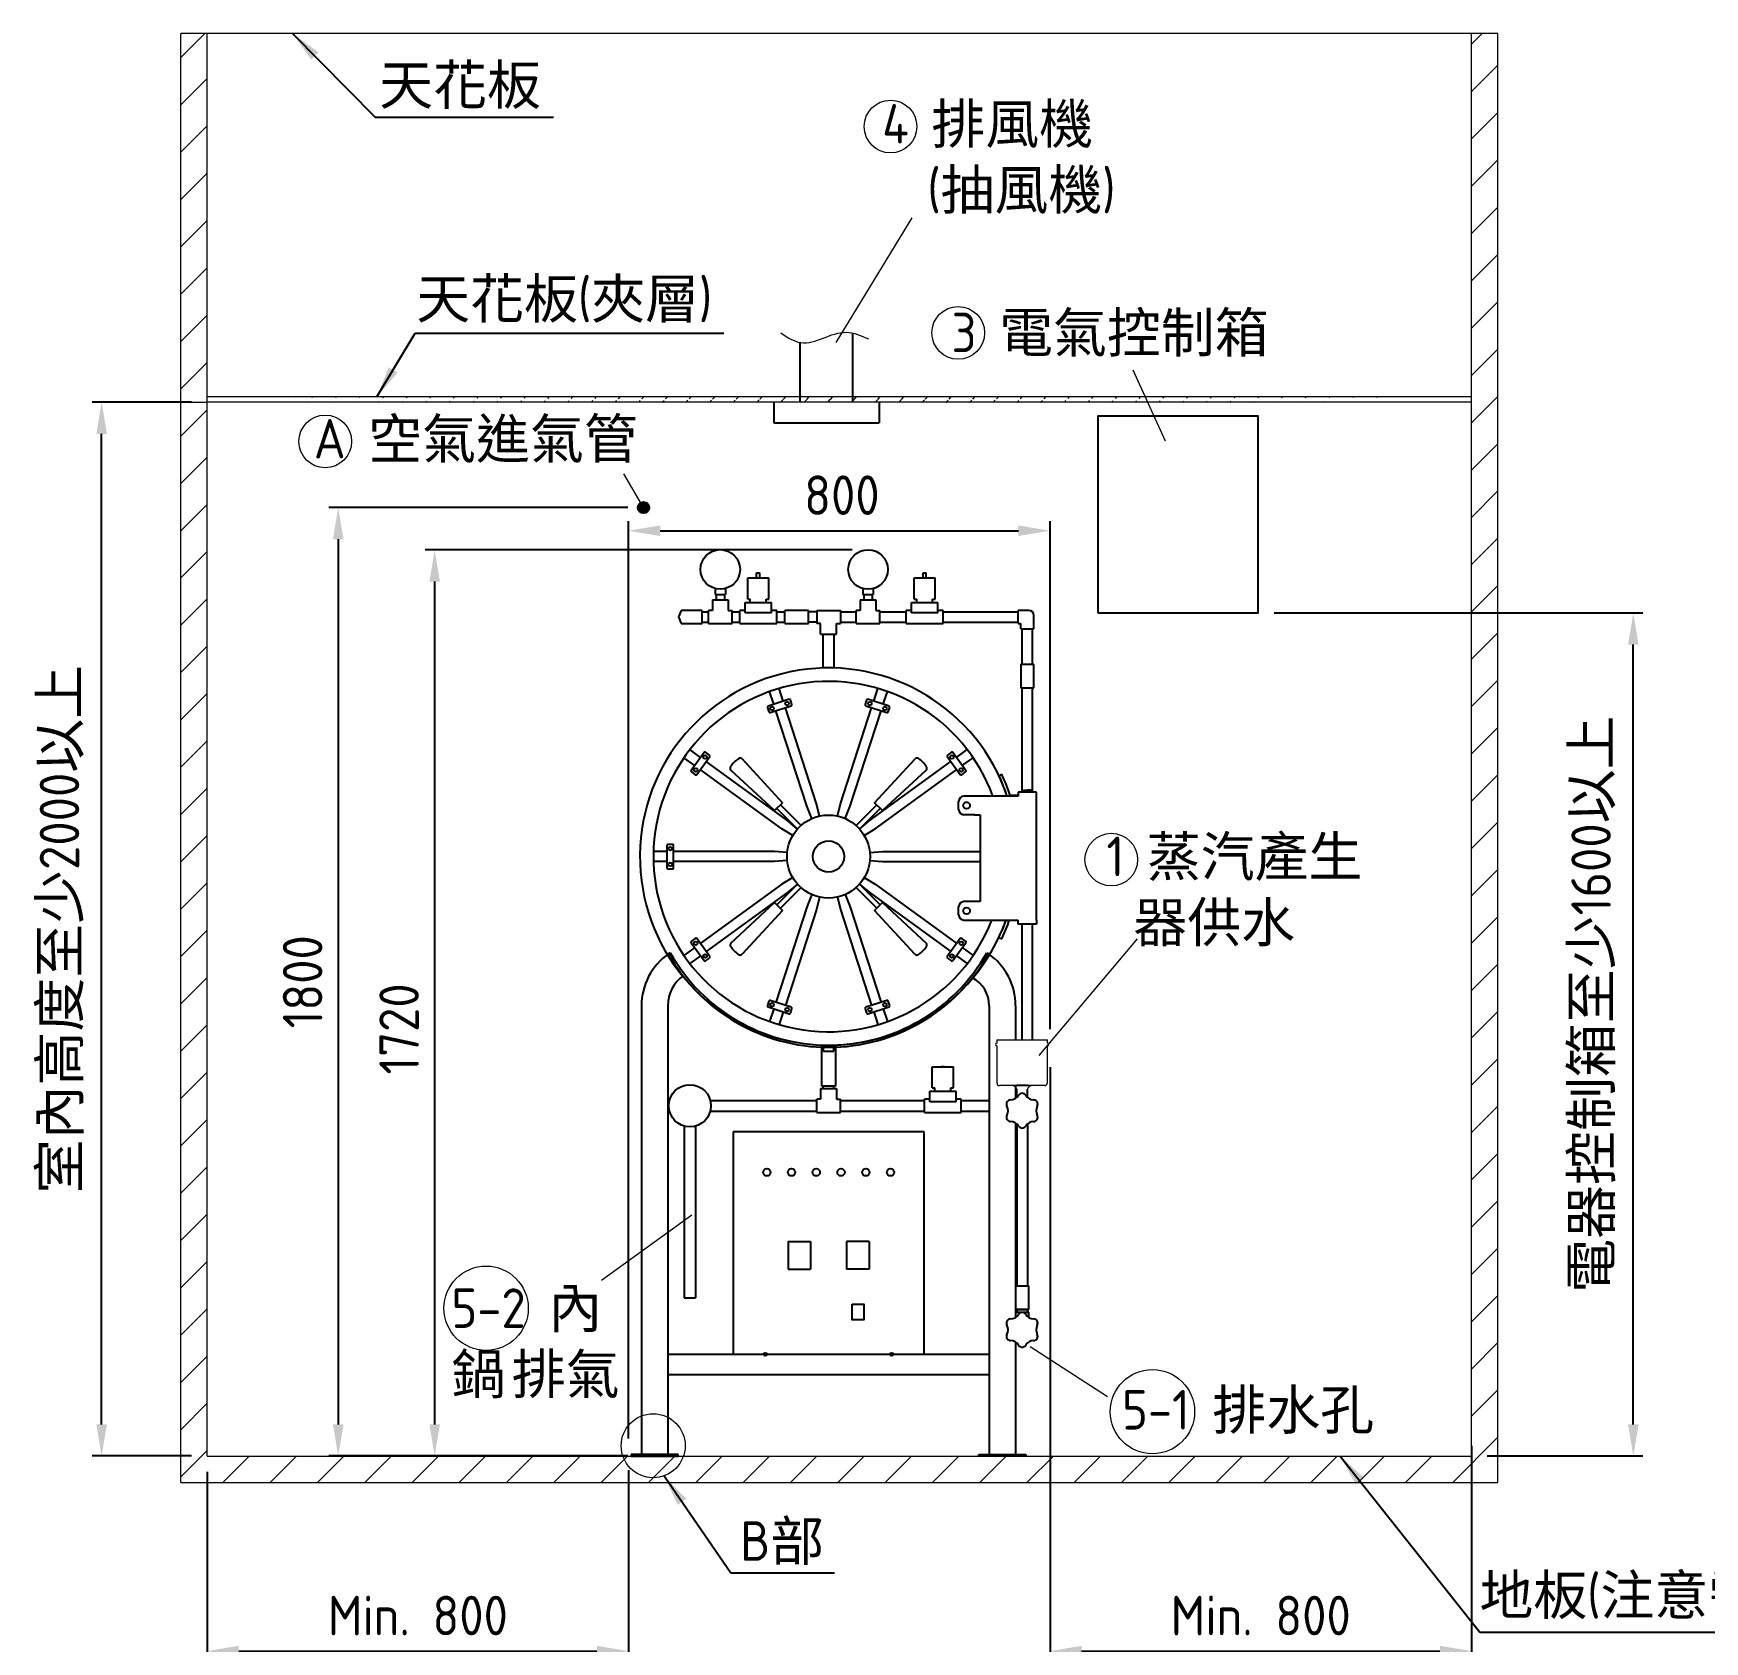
# Model space of a CAD drawing. Header units: millimetres. Extents: x -207391 to -140183, y -25011 to -12692.
# Drawn here: x -203911 to -200738, y -23097 to -20045 of the extents above; entities that cross this region are included whole.
import ezdxf

# ---------------------------------------------------------------- set-up
doc = ezdxf.new("R2010")
doc.units = ezdxf.units.MM
doc.linetypes.add('HIDDEN', pattern=[9.525, 6.35, -3.175])
doc.layers.get('0').update_dxf_attribs({"lineweight": 25})
for name, color, linetype, lineweight in [('D', 3, 'Continuous', 13), ('H', 2, 'HIDDEN', 15), ('S', 4, 'Continuous', 15)]:
    doc.layers.add(name, color=color, linetype=linetype, lineweight=lineweight)
doc.styles.get("Standard").update_dxf_attribs({"font": 'KAIU.TTF'})
doc.styles.add('STU25', font='isocp2.shx')
doc.dimstyles.new('STU25', dxfattribs={"dimscale": 30, "dimtxt": 2.5, "dimasz": 2, "dimexe": 0.6, "dimexo": 1, "dimgap": 1, "dimtad": 1, "dimdsep": 46, "dimtxsty": 'STU25', "dimcen": 2, "dimazin": 2, "dimtfac": 1, "dimtmove": 0, "dimatfit": 3, "dimfxl": 0, "dimtolj": 1, "dimtzin": 0, "dimarcsym": 0})
doc.dimstyles.new('STU25$7', dxfattribs={"dimscale": 30, "dimtxt": 2.5, "dimasz": 2, "dimexe": 1.25, "dimexo": 0.625, "dimgap": 1, "dimtad": 0, "dimdec": 4, "dimdsep": 46, "dimtxsty": 'STU25', "dimcen": 2.5, "dimazin": 2, "dimtfac": 1, "dimtdec": 4, "dimtmove": 0, "dimatfit": 3, "dimfxl": 0, "dimtolj": 1, "dimtzin": 0, "dimarcsym": 0})

# ---------------------------------------------------------------- blocks, each defined once
blk = doc.blocks.new('*D2')
at = {"layer": 'D', "color": 0, "linetype": 'Continuous', "lineweight": -2}
for p, q in [((-202781, -22712.2), (-202781, -20971.1)), ((-202721, -20989.1), (-202041, -20989.1)), ((-201981, -21935.2), (-201981, -20971.1))]:
    blk.add_line(p, q, dxfattribs=at)
at = {"layer": 'D', "color": 0}
for points in [[(-202721, -20979.1), (-202721, -20999.1), (-202781, -20989.1)], [(-202041, -20999.1), (-202041, -20979.1), (-201981, -20989.1)]]:
    blk.add_solid(points, dxfattribs=at)
at = {"layer": 'Defpoints', "color": 0}
for p in [(-201981, -20989.1), (-201981, -21965.2), (-202781, -22742.2)]:
    blk.add_point(p, dxfattribs=at)
at = {"layer": 'D', "color": 0, "insert": (-202376, -20921.6), "char_height": 75, "attachment_point": 5, "style": 'STU25'}
blk.add_mtext('\\A1;800', dxfattribs=at)
blk = doc.blocks.new('*D3')
at = {"layer": 'D', "color": 0, "linetype": 'Continuous', "lineweight": -2}
for p, q in [((-202356.5, -21025.5), (-203167.1, -21025.5)), ((-203149.1, -21085.5), (-203149.1, -22685.2)), ((-202874.5, -22745.2), (-203167.1, -22745.2))]:
    blk.add_line(p, q, dxfattribs=at)
at = {"layer": 'D', "color": 0}
for points in [[(-203139.1, -21085.5), (-203159.1, -21085.5), (-203149.1, -21025.5)], [(-203159.1, -22685.2), (-203139.1, -22685.2), (-203149.1, -22745.2)]]:
    blk.add_solid(points, dxfattribs=at)
at = {"layer": 'Defpoints', "color": 0}
for p in [(-202326.5, -21025.5), (-203149.1, -22745.2), (-202844.5, -22745.2)]:
    blk.add_point(p, dxfattribs=at)
at = {"layer": 'D', "color": 0, "insert": (-203216.6, -21934.7), "char_height": 75, "attachment_point": 5, "rotation": 90, "style": 'STU25'}
blk.add_mtext('\\A1;{\\Fisocp2.shx;1720}', dxfattribs=at)
blk = doc.blocks.new('*D7')
at = {"layer": 'D', "color": 0, "lineweight": -2}
for p, q in [((-201181, -22725.7), (-201181, -23436.5)), ((-203581, -22775.2), (-203581, -23436.5)), ((-203521, -23418.5), (-201241, -23418.5))]:
    blk.add_line(p, q, dxfattribs=at)
at = {"layer": 'D', "color": 0}
for points in [[(-203521, -23408.5), (-203521, -23428.5), (-203581, -23418.5)], [(-201241, -23428.5), (-201241, -23408.5), (-201181, -23418.5)]]:
    blk.add_solid(points, dxfattribs=at)
at = {"layer": 'Defpoints', "color": 0}
for p in [(-201181, -22695.7), (-203581, -22745.2), (-201181, -23418.5)]:
    blk.add_point(p, dxfattribs=at)
at = {"layer": 'D', "color": 0, "insert": (-202381, -23341.2), "char_height": 75, "attachment_point": 5, "style": 'STU25'}
blk.add_mtext('\\A1;2400({\\f標楷體|b0|i0|c136|p65;滅菌區})', dxfattribs=at)
blk = doc.blocks.new('*D8')
at = {"layer": 'D', "color": 0, "lineweight": -2}
for p, q in [((-203611, -20745.2), (-203799.3, -20745.2)), ((-203781.3, -22685.2), (-203781.3, -20805.2)), ((-203611, -22745.2), (-203799.3, -22745.2))]:
    blk.add_line(p, q, dxfattribs=at)
at = {"layer": 'D', "color": 0}
for points in [[(-203771.3, -20805.2), (-203791.3, -20805.2), (-203781.3, -20745.2)], [(-203791.3, -22685.2), (-203771.3, -22685.2), (-203781.3, -22745.2)]]:
    blk.add_solid(points, dxfattribs=at)
at = {"layer": 'Defpoints', "color": 0}
for p in [(-203781.3, -20745.2), (-203581, -20745.2), (-203581, -22745.2)]:
    blk.add_point(p, dxfattribs=at)
at = {"layer": 'D', "color": 0, "insert": (-203857.1, -21745.2), "char_height": 75, "attachment_point": 5, "rotation": 90, "style": 'STU25'}
blk.add_mtext('\\A1;{\\f標楷體|b0|i0|c136|p65;室內高度至少}2000{\\f標楷體|b0|i0|c136|p65;以上}', dxfattribs=at)
blk = doc.blocks.new('*D9')
at = {"layer": 'D', "color": 0, "lineweight": -2}
for p, q in [((-201555.8, -21145.2), (-200855.7, -21145.2)), ((-200873.7, -22685.2), (-200873.7, -21205.2)), ((-201151, -22745.2), (-200855.7, -22745.2))]:
    blk.add_line(p, q, dxfattribs=at)
at = {"layer": 'D', "color": 0}
for points in [[(-200863.7, -21205.2), (-200883.7, -21205.2), (-200873.7, -21145.2)], [(-200883.7, -22685.2), (-200863.7, -22685.2), (-200873.7, -22745.2)]]:
    blk.add_solid(points, dxfattribs=at)
at = {"layer": 'Defpoints', "color": 0}
for p in [(-201585.8, -21145.2), (-200873.7, -21145.2), (-201181, -22745.2)]:
    blk.add_point(p, dxfattribs=at)
at = {"layer": 'D', "color": 0, "insert": (-200949.6, -21887.6), "char_height": 75, "attachment_point": 5, "rotation": 90, "style": 'STU25'}
blk.add_mtext('\\A1;{\\f標楷體|b0|i0|c136|p65;電器控制箱至少}1600{\\f標楷體|b0|i0|c136|p65;以上}', dxfattribs=at)
blk = doc.blocks.new('*D10')
at = {"layer": 'D', "color": 0, "lineweight": -2}
for p, q in [((-203581, -22775.2), (-203581, -23133.5)), ((-202781, -22772.2), (-202781, -23133.5)), ((-203521, -23115.5), (-202841, -23115.5))]:
    blk.add_line(p, q, dxfattribs=at)
at = {"layer": 'D', "color": 0}
for points in [[(-203521, -23105.5), (-203521, -23125.5), (-203581, -23115.5)], [(-202841, -23125.5), (-202841, -23105.5), (-202781, -23115.5)]]:
    blk.add_solid(points, dxfattribs=at)
at = {"layer": 'Defpoints', "color": 0}
for p in [(-203581, -22745.2), (-202781, -22742.2), (-202781, -23115.5)]:
    blk.add_point(p, dxfattribs=at)
at = {"layer": 'D', "color": 0, "insert": (-203181, -23048), "char_height": 75, "attachment_point": 5, "style": 'STU25'}
blk.add_mtext('\\A1;Min. 800', dxfattribs=at)
blk = doc.blocks.new('*D11')
at = {"layer": 'D', "color": 0, "lineweight": -2}
for p, q in [((-201981, -22007), (-201981, -23133.5)), ((-201181, -22725.7), (-201181, -23133.5)), ((-201921, -23115.5), (-201241, -23115.5))]:
    blk.add_line(p, q, dxfattribs=at)
at = {"layer": 'D', "color": 0}
for points in [[(-201921, -23105.5), (-201921, -23125.5), (-201981, -23115.5)], [(-201241, -23125.5), (-201241, -23105.5), (-201181, -23115.5)]]:
    blk.add_solid(points, dxfattribs=at)
at = {"layer": 'Defpoints', "color": 0}
for p in [(-201981, -21977), (-201181, -22695.7), (-201181, -23115.5)]:
    blk.add_point(p, dxfattribs=at)
at = {"layer": 'D', "color": 0, "insert": (-201581, -23048), "char_height": 75, "attachment_point": 5, "style": 'STU25'}
blk.add_mtext('\\A1;Min. 800', dxfattribs=at)
blk = doc.blocks.new('*D12')
at = {"layer": 'D', "color": 0, "lineweight": -2}
for p, q in [((-202782.6, -20945.2), (-203350.2, -20945.2)), ((-203332.2, -21005.2), (-203332.2, -22685.2)), ((-202782.6, -22745.2), (-203350.2, -22745.2))]:
    blk.add_line(p, q, dxfattribs=at)
at = {"layer": 'D', "color": 0}
for points in [[(-203322.2, -21005.2), (-203342.2, -21005.2), (-203332.2, -20945.2)], [(-203342.2, -22685.2), (-203322.2, -22685.2), (-203332.2, -22745.2)]]:
    blk.add_solid(points, dxfattribs=at)
at = {"layer": 'Defpoints', "color": 0}
for p in [(-202752.6, -20945.2), (-203332.2, -22745.2), (-202752.6, -22745.2)]:
    blk.add_point(p, dxfattribs=at)
at = {"layer": 'D', "color": 0, "insert": (-203399.7, -21845.2), "char_height": 75, "attachment_point": 5, "rotation": 90, "style": 'STU25'}
blk.add_mtext('\\A1;1800', dxfattribs=at)

msp = doc.modelspace()

# ---------------------------------------------------------------- hatches: boundary and pattern name
msp.add_hatch(color=256).paths.add_polyline_path([(-202741.821, -20945.223, 1), (-202763.343, -20945.223, 1)])
at = {"layer": 'H', "linetype": 'HIDDEN', "ltscale": 5}
h = msp.add_hatch(dxfattribs=at)
h.set_pattern_fill('ANSI31', color=256, scale=20, style=0)
h.set_pattern_definition([(45, (30732.89, -3228.93), (-44.90128, 44.90128), [])])
h.paths.add_polyline_path([(-201130.951, -22795.223), (-201130.951, -20045.223), (-201180.951, -20045.223), (-201180.951, -22745.223), (-203580.951, -22745.223), (-203580.951, -20045.223), (-203630.951, -20045.223), (-203630.951, -22795.223)])
at = {"layer": 'H'}
h = msp.add_hatch(dxfattribs=at)
h.set_pattern_fill('ANSI31', color=256, scale=10, style=0)
h.set_pattern_definition([(45, (33962.137, -3228.933), (-22.4506403, 22.4506403), [])])
edge = h.paths.add_edge_path()
edge.add_line((-201180.951, -20735.223), (-203580.951, -20735.223))
edge.add_line((-201180.951, -20745.223), (-203580.951, -20745.223))

# ---------------------------------------------------------------- linework, layer by layer
at = {"linetype": 'Continuous'}
for p, q in [((-202355.451, -20745.223), (-202355.451, -20613.916)), ((-202455.451, -20745.223), (-202455.451, -20631.827)), ((-202505.451, -20745.223), (-202505.451, -20784.367)), ((-202305.451, -20745.223), (-202305.451, -20784.367)), ((-202505.451, -20784.367), (-202305.451, -20784.367)), ((-202554.875, -21118.714), (-202554.875, -21078.714)), ((-202554.875, -21078.714), (-202514.875, -21078.714)), ((-202537.875, -21078.714), (-202537.875, -21068.714)), ((-202537.875, -21068.714), (-202531.875, -21068.714)), ((-202531.875, -21078.714), (-202531.875, -21068.714)), ((-202514.875, -21118.714), (-202514.875, -21078.714)), ((-202238.951, -21118.714), (-202238.951, -21078.714)), ((-202238.951, -21078.714), (-202198.951, -21078.714)), ((-202221.951, -21078.714), (-202221.951, -21068.714)), ((-202221.951, -21068.714), (-202215.951, -21068.714)), ((-202215.951, -21078.714), (-202215.951, -21068.714)), ((-202198.951, -21118.714), (-202198.951, -21078.714)), ((-202621.885, -21120.223), (-202621.885, -21140.223)), ((-202621.885, -21120.223), (-202591.885, -21120.223)), ((-202616.885, -21098.866), (-202616.885, -21110.223)), ((-202616.885, -21110.223), (-202596.885, -21110.223)), ((-202616.885, -21120.223), (-202596.885, -21120.223)), ((-202614.885, -21110.223), (-202614.885, -21120.223)), ((-202598.885, -21110.223), (-202598.885, -21120.223)), ((-202598.885, -21110.223), (-202598.885, -21120.223)), ((-202596.885, -21098.866), (-202596.885, -21110.223)), ((-202591.885, -21120.223), (-202591.885, -21140.223)), ((-202559.875, -21135.223), (-202559.875, -21125.223)), ((-202559.875, -21125.223), (-202509.875, -21125.223)), ((-202554.875, -21118.714), (-202549.875, -21118.714)), ((-202549.875, -21125.223), (-202549.875, -21118.714)), ((-202519.875, -21118.714), (-202514.875, -21118.714)), ((-202519.875, -21125.223), (-202519.875, -21118.714)), ((-202509.875, -21135.223), (-202509.875, -21125.223)), ((-202341.451, -21120.223), (-202311.451, -21120.223)), ((-202341.451, -21120.223), (-202341.451, -21140.223)), ((-202336.451, -21098.866), (-202336.451, -21110.223)), ((-202336.451, -21110.223), (-202316.451, -21110.223)), ((-202336.451, -21120.223), (-202316.451, -21120.223)), ((-202334.451, -21110.223), (-202334.451, -21120.223)), ((-202318.451, -21110.223), (-202318.451, -21120.223)), ((-202318.451, -21110.223), (-202318.451, -21120.223)), ((-202316.451, -21098.866), (-202316.451, -21110.223)), ((-202311.451, -21120.223), (-202311.451, -21140.223)), ((-202243.951, -21125.223), (-202193.951, -21125.223)), ((-202243.951, -21135.223), (-202243.951, -21125.223)), ((-202238.951, -21118.714), (-202233.951, -21118.714)), ((-202233.951, -21125.223), (-202233.951, -21118.714)), ((-202203.951, -21118.714), (-202198.951, -21118.714)), ((-202203.951, -21125.223), (-202203.951, -21118.714)), ((-202193.951, -21135.223), (-202193.951, -21125.223)), ((-202681.451, -21140.223), (-202686.451, -21152.723)), ((-202686.451, -21152.723), (-202681.451, -21165.223)), ((-202641.451, -21140.223), (-202681.451, -21140.223)), ((-202641.451, -21165.223), (-202641.451, -21140.223)), ((-202641.451, -21142.723), (-202629.385, -21142.723)), ((-202629.385, -21165.223), (-202629.385, -21140.223)), ((-202621.885, -21140.223), (-202629.385, -21140.223)), ((-202591.885, -21140.223), (-202584.385, -21140.223)), ((-202584.385, -21165.223), (-202584.385, -21140.223)), ((-202584.385, -21142.723), (-202569.875, -21142.723)), ((-202569.875, -21165.223), (-202569.875, -21140.223)), ((-202559.875, -21140.223), (-202569.875, -21140.223)), ((-202559.875, -21145.223), (-202559.875, -21135.223)), ((-202509.875, -21145.223), (-202559.875, -21145.223)), ((-202509.875, -21145.223), (-202509.875, -21135.223)), ((-202499.875, -21140.223), (-202509.875, -21140.223)), ((-202499.875, -21165.223), (-202499.875, -21140.223)), ((-202499.875, -21142.723), (-202484.34, -21142.723)), ((-202439.34, -21140.223), (-202484.34, -21140.223)), ((-202484.34, -21165.223), (-202484.34, -21140.223)), ((-202439.34, -21165.223), (-202439.34, -21140.223)), ((-202423.951, -21142.723), (-202439.34, -21142.723)), ((-202423.951, -21140.223), (-202378.951, -21140.223)), ((-202423.951, -21140.223), (-202423.951, -21165.223)), ((-202378.951, -21140.223), (-202378.951, -21165.223)), ((-202378.951, -21142.723), (-202348.951, -21142.723)), ((-202348.951, -21165.223), (-202348.951, -21140.223)), ((-202341.451, -21140.223), (-202348.951, -21140.223)), ((-202311.451, -21140.223), (-202303.951, -21140.223)), ((-202303.951, -21165.223), (-202303.951, -21140.223)), ((-202303.951, -21142.723), (-202253.951, -21142.723)), ((-202253.951, -21165.223), (-202253.951, -21140.223)), ((-202243.951, -21140.223), (-202253.951, -21140.223)), ((-202243.951, -21145.223), (-202243.951, -21135.223)), ((-202193.951, -21145.223), (-202243.951, -21145.223)), ((-202193.951, -21145.223), (-202193.951, -21135.223)), ((-202183.951, -21140.223), (-202193.951, -21140.223)), ((-202183.951, -21165.223), (-202183.951, -21140.223)), ((-202183.951, -21142.723), (-202041.495, -21142.723)), ((-202041.495, -21165.223), (-202041.495, -21140.223)), ((-202021.495, -21140.223), (-202041.495, -21140.223)), ((-202011.495, -21175.223), (-202011.495, -21150.223)), ((-202681.451, -21165.223), (-202641.451, -21165.223)), ((-202641.451, -21162.723), (-202629.385, -21162.723)), ((-202629.385, -21165.223), (-202584.385, -21165.223)), ((-202584.385, -21162.723), (-202569.875, -21162.723)), ((-202569.875, -21165.223), (-202499.875, -21165.223)), ((-202499.875, -21162.723), (-202484.34, -21162.723)), ((-202484.34, -21165.223), (-202439.34, -21165.223)), ((-202423.951, -21162.723), (-202439.34, -21162.723)), ((-202416.451, -21165.223), (-202423.951, -21165.223)), ((-202416.451, -21185.223), (-202416.451, -21165.223)), ((-202416.451, -21185.223), (-202386.451, -21185.223)), ((-202386.451, -21165.223), (-202378.951, -21165.223)), ((-202386.451, -21185.223), (-202386.451, -21165.223)), ((-202378.951, -21162.723), (-202348.951, -21162.723)), ((-202348.951, -21165.223), (-202303.951, -21165.223)), ((-202303.951, -21162.723), (-202253.951, -21162.723)), ((-202253.951, -21165.223), (-202183.951, -21165.223)), ((-202183.951, -21162.723), (-202041.495, -21162.723)), ((-202041.495, -21165.223), (-202036.495, -21165.223)), ((-202036.495, -21175.223), (-202036.495, -21165.223)), ((-202036.495, -21175.223), (-202011.495, -21175.223)), ((-202033.995, -21242.5), (-202033.995, -21175.223)), ((-202013.995, -21242.5), (-202013.995, -21175.223)), ((-202036.495, -21242.5), (-202036.495, -21287.5)), ((-202036.495, -21242.5), (-202011.495, -21242.5)), ((-202011.495, -21287.5), (-202011.495, -21242.5)), ((-202036.495, -21287.5), (-202011.495, -21287.5)), ((-202033.995, -21485.5), (-202033.995, -21287.5)), ((-202013.995, -21485.5), (-202013.995, -21287.5)), ((-202503.702, -21520.099), (-202586.896, -21443.269)), ((-202565.514, -21422.243), (-202488.853, -21505.25)), ((-202314.05, -21505.25), (-202237.22, -21422.056)), ((-202216.194, -21443.437), (-202299.201, -21520.099)), ((-202488.853, -21505.25), (-202503.702, -21520.099)), ((-202299.201, -21520.099), (-202314.05, -21505.25)), ((-202041.495, -21493), (-202144.495, -21493)), ((-202006.495, -21485.5), (-202041.495, -21485.5)), ((-202041.495, -21485.5), (-202041.495, -21493)), ((-202030.961, -21481.464), (-202031.504, -21482.006)), ((-202031.504, -21484.958), (-202031.504, -21482.006)), ((-202030.961, -21481.464), (-202023.995, -21481.464)), ((-202017.028, -21481.464), (-202023.995, -21481.464)), ((-202017.028, -21481.464), (-202016.486, -21482.006)), ((-202016.486, -21484.958), (-202016.486, -21482.006)), ((-202006.495, -21493), (-202006.495, -21485.5)), ((-202006.495, -21728), (-202006.495, -21493)), ((-202499.636, -21516.033), (-202460.393, -21555.276)), ((-202453.676, -21548.558), (-202492.918, -21509.316)), ((-202309.984, -21509.316), (-202349.227, -21548.558)), ((-202342.509, -21555.276), (-202303.267, -21516.033)), ((-202124.495, -21528), (-202113.495, -21528)), ((-202113.495, -21528), (-202113.495, -21693)), ((-202460.393, -21659.725), (-202499.636, -21698.968)), ((-202492.918, -21705.685), (-202453.676, -21666.442)), ((-202349.227, -21666.442), (-202309.984, -21705.685)), ((-202303.267, -21698.968), (-202342.509, -21659.725)), ((-202586.709, -21771.563), (-202503.702, -21694.902)), ((-202503.702, -21694.902), (-202488.853, -21709.751)), ((-202314.05, -21709.751), (-202299.201, -21694.902)), ((-202299.201, -21694.902), (-202216.007, -21771.732)), ((-202113.495, -21693), (-202124.495, -21693)), ((-202488.853, -21709.751), (-202565.683, -21792.945)), ((-202237.388, -21792.758), (-202314.05, -21709.751)), ((-202144.495, -21728), (-202041.495, -21728)), ((-202041.495, -21735.5), (-202041.495, -21728)), ((-202006.495, -21728), (-202006.495, -21735.5)), ((-202006.495, -21735.5), (-202041.495, -21735.5)), ((-202033.995, -21955.223), (-202033.995, -21735.5)), ((-202013.995, -21955.223), (-202013.995, -21735.5)), ((-202204.409, -22006.491), (-202164.409, -22006.491)), ((-202204.409, -22046.491), (-202204.409, -22006.491)), ((-202187.409, -22006.491), (-202187.409, -22005.991)), ((-202187.409, -22005.991), (-202181.409, -22005.991)), ((-202181.409, -22006.491), (-202181.409, -22005.991)), ((-202164.409, -22046.491), (-202164.409, -22006.491)), ((-202411.451, -22048), (-202411.451, -22043)), ((-202391.451, -22048), (-202391.451, -22043)), ((-202204.409, -22046.491), (-202199.409, -22046.491)), ((-202199.409, -22053), (-202199.409, -22046.491)), ((-202169.409, -22046.491), (-202164.409, -22046.491)), ((-202169.409, -22053), (-202169.409, -22046.491)), ((-202625.925, -22070.5), (-202423.951, -22070.5)), ((-202416.451, -22068), (-202423.951, -22068)), ((-202423.951, -22093), (-202423.951, -22068)), ((-202416.451, -22048), (-202386.451, -22048)), ((-202416.451, -22048), (-202416.451, -22068)), ((-202386.451, -22048), (-202386.451, -22068)), ((-202386.451, -22068), (-202378.951, -22068)), ((-202378.951, -22093), (-202378.951, -22068)), ((-202378.951, -22070.5), (-202219.409, -22070.5)), ((-202209.409, -22068), (-202219.409, -22068)), ((-202219.409, -22093), (-202219.409, -22068)), ((-202209.409, -22053), (-202159.409, -22053)), ((-202209.409, -22063), (-202209.409, -22053)), ((-202209.409, -22073), (-202209.409, -22063)), ((-202159.409, -22073), (-202209.409, -22073)), ((-202159.409, -22063), (-202159.409, -22053)), ((-202159.409, -22073), (-202159.409, -22063)), ((-202149.409, -22068), (-202159.409, -22068)), ((-202149.409, -22093), (-202149.409, -22068)), ((-202149.409, -22070.5), (-202096.451, -22070.5)), ((-202044.101, -22063.258), (-202044.101, -22048.704)), ((-202023.801, -22063.258), (-202023.801, -22048.704)), ((-202625.925, -22090.5), (-202423.951, -22090.5)), ((-202423.951, -22093), (-202378.951, -22093)), ((-202378.951, -22090.5), (-202219.409, -22090.5)), ((-202219.409, -22093), (-202149.409, -22093)), ((-202149.409, -22090.5), (-202096.451, -22090.5)), ((-202043.951, -22115.149), (-202043.951, -22422.055)), ((-202023.951, -22115.149), (-202023.951, -22422.055)), ((-202046.451, -22422.055), (-202046.451, -22467.055)), ((-202046.451, -22422.055), (-202021.451, -22422.055)), ((-202021.451, -22467.055), (-202021.451, -22422.055)), ((-202046.451, -22467.055), (-202021.451, -22467.055)), ((-202046.451, -22472.055), (-202021.451, -22472.055)), ((-202046.451, -22472.055), (-202046.451, -22482.271)), ((-202023.951, -22467.055), (-202043.951, -22467.055)), ((-202043.951, -22467.055), (-202043.951, -22472.055)), ((-202023.951, -22467.055), (-202023.951, -22472.055)), ((-202021.451, -22482.271), (-202021.451, -22472.055)), ((-202686.951, -22742.223), (-202775.951, -22742.223)), ((-202775.951, -22742.223), (-202775.951, -22745.223)), ((-202775.951, -22745.223), (-202686.951, -22745.223)), ((-202686.951, -22745.223), (-202686.951, -22742.223)), ((-202115.951, -22742.223), (-202026.951, -22742.223)), ((-202115.951, -22745.223), (-202115.951, -22742.223)), ((-202026.951, -22745.223), (-202115.951, -22745.223)), ((-202026.951, -22742.223), (-202026.951, -22745.223))]:
    msp.add_line(p, q, dxfattribs=at)
for p, q in [((-202411.451, -21185.223), (-202391.451, -21185.223)), ((-202411.451, -21249.64), (-202411.451, -21185.223)), ((-202391.451, -21185.223), (-202391.451, -21249.64)), ((-202476.347, -21309.037), (-202516.292, -21322.015)), ((-202505.355, -21318.462), (-202513.193, -21294.339)), ((-202487.284, -21312.59), (-202495.122, -21288.467)), ((-202471.046, -21318.88), (-202473.827, -21310.321)), ((-202329.075, -21310.321), (-202331.857, -21318.88)), ((-202286.611, -21322.015), (-202326.555, -21309.037)), ((-202315.618, -21312.59), (-202307.78, -21288.467)), ((-202297.548, -21318.462), (-202289.71, -21294.339)), ((-202517.576, -21324.535), (-202514.795, -21333.095)), ((-202512.274, -21334.379), (-202472.33, -21321.4)), ((-202442.094, -21513.157), (-202501.337, -21330.825)), ((-202424.024, -21507.286), (-202483.267, -21324.954)), ((-202378.878, -21507.286), (-202319.635, -21324.954)), ((-202360.808, -21513.157), (-202301.565, -21330.825)), ((-202330.572, -21321.4), (-202290.628, -21334.379)), ((-202288.108, -21333.095), (-202285.327, -21324.535)), ((-202644.236, -21419.365), (-202664.756, -21404.456)), ((-202637.476, -21410.061), (-202662.163, -21444.04)), ((-202627.401, -21414.908), (-202634.682, -21409.618)), ((-202168.22, -21409.618), (-202175.501, -21414.908)), ((-202140.74, -21444.04), (-202165.427, -21410.061)), ((-202158.667, -21419.365), (-202138.147, -21404.456)), ((-202655.403, -21434.736), (-202675.924, -21419.827)), ((-202651.646, -21451.681), (-202626.959, -21417.702)), ((-202489.786, -21555.064), (-202644.886, -21442.377)), ((-202478.618, -21539.693), (-202633.718, -21427.006)), ((-202324.285, -21539.693), (-202169.184, -21427.006)), ((-202313.117, -21555.064), (-202158.016, -21442.377)), ((-202175.944, -21417.702), (-202151.257, -21451.681)), ((-202147.499, -21434.736), (-202126.979, -21419.827)), ((-202661.721, -21446.833), (-202654.439, -21452.123)), ((-202148.463, -21452.123), (-202141.182, -21446.833)), ((-202078.088, -21453.99), (-202072.669, -21451.414)), ((-202418.495, -21530.617), (-202424.024, -21507.286)), ((-202384.408, -21530.617), (-202378.878, -21507.286)), ((-202154.495, -21518), (-202154.495, -21503)), ((-202041.495, -21491.5), (-202056.457, -21491.5)), ((-202460.431, -21555.318), (-202478.618, -21539.693)), ((-202432.854, -21535.282), (-202442.094, -21513.157)), ((-202370.049, -21535.282), (-202360.808, -21513.157)), ((-202342.472, -21555.318), (-202324.285, -21539.693)), ((-202124.495, -21528), (-202144.495, -21528)), ((-202469.305, -21567.533), (-202489.786, -21555.064)), ((-202333.597, -21567.533), (-202313.117, -21555.064)), ((-202708.451, -21598), (-202733.816, -21598)), ((-202708.451, -21586.5), (-202708.451, -21628.5)), ((-202697.451, -21584.5), (-202706.451, -21584.5)), ((-202695.451, -21628.5), (-202695.451, -21586.5)), ((-202503.736, -21598), (-202695.451, -21598)), ((-202479.839, -21599.951), (-202503.736, -21598)), ((-202323.064, -21599.951), (-202299.166, -21598)), ((-202299.166, -21598), (-202113.495, -21598)), ((-202708.451, -21617), (-202733.816, -21617)), ((-202706.451, -21630.5), (-202697.451, -21630.5)), ((-202503.736, -21617), (-202695.451, -21617)), ((-202479.839, -21615.049), (-202503.736, -21617)), ((-202323.064, -21615.049), (-202299.166, -21617)), ((-202299.166, -21617), (-202113.495, -21617)), ((-202489.786, -21659.936), (-202644.886, -21772.624)), ((-202469.305, -21647.468), (-202489.786, -21659.936)), ((-202460.431, -21659.683), (-202478.618, -21675.308)), ((-202342.472, -21659.683), (-202324.285, -21675.308)), ((-202333.597, -21647.468), (-202313.117, -21659.936)), ((-202313.117, -21659.936), (-202158.016, -21772.624)), ((-202478.618, -21675.308), (-202633.718, -21787.995)), ((-202432.854, -21679.718), (-202442.094, -21701.844)), ((-202418.495, -21684.384), (-202424.024, -21707.715)), ((-202384.408, -21684.384), (-202378.878, -21707.715)), ((-202370.049, -21679.718), (-202360.808, -21701.844)), ((-202324.285, -21675.308), (-202169.184, -21787.995)), ((-202124.495, -21693), (-202144.495, -21693)), ((-202442.094, -21701.844), (-202501.337, -21884.175)), ((-202424.024, -21707.715), (-202483.267, -21890.047)), ((-202378.878, -21707.715), (-202319.635, -21890.047)), ((-202360.808, -21701.844), (-202301.565, -21884.175)), ((-202154.495, -21718), (-202154.495, -21703)), ((-202078.088, -21761.011), (-202072.669, -21763.587)), ((-202701.798, -21790.255), (-202705.28, -21792.223)), ((-202655.403, -21780.265), (-202675.924, -21795.173)), ((-202662.163, -21770.961), (-202637.476, -21804.94)), ((-202654.439, -21762.877), (-202661.721, -21768.167)), ((-202626.959, -21797.299), (-202651.646, -21763.32)), ((-202151.257, -21763.32), (-202175.944, -21797.299)), ((-202165.427, -21804.94), (-202140.74, -21770.961)), ((-202141.182, -21768.167), (-202148.463, -21762.877)), ((-202147.499, -21780.265), (-202126.979, -21795.173)), ((-202101.104, -21790.255), (-202097.622, -21792.223)), ((-202644.236, -21795.636), (-202664.756, -21810.545)), ((-202634.682, -21805.382), (-202627.401, -21800.092)), ((-202175.501, -21800.092), (-202168.22, -21805.382)), ((-202158.667, -21795.636), (-202138.147, -21810.545)), ((-202514.795, -21881.906), (-202517.576, -21890.465)), ((-202472.33, -21893.6), (-202512.274, -21880.622)), ((-202290.628, -21880.622), (-202330.572, -21893.6)), ((-202285.327, -21890.465), (-202288.108, -21881.906)), ((-202756.451, -21890.522), (-202756.451, -22742.223)), ((-202706.451, -21890.522), (-202706.451, -22742.223)), ((-202516.292, -21892.985), (-202476.347, -21905.964)), ((-202505.355, -21896.539), (-202513.193, -21920.662)), ((-202487.284, -21902.41), (-202495.122, -21926.533)), ((-202473.827, -21904.68), (-202471.046, -21896.12)), ((-202331.857, -21896.12), (-202329.075, -21904.68)), ((-202326.555, -21905.964), (-202286.611, -21892.985)), ((-202315.618, -21902.41), (-202307.78, -21926.533)), ((-202297.548, -21896.539), (-202289.71, -21920.662)), ((-202096.451, -21890.522), (-202096.451, -22742.223)), ((-202046.451, -21890.522), (-202046.451, -21955.223)), ((-202414.451, -22043), (-202414.451, -21965.264)), ((-202411.451, -21965.361), (-202411.451, -21977)), ((-202411.451, -21977), (-202391.451, -21977)), ((-202391.451, -21977), (-202391.451, -21965.361)), ((-202388.451, -21965.264), (-202388.451, -22043)), ((-202388.451, -22043), (-202414.451, -22043)), ((-202046.451, -22042.223), (-202046.451, -22066.462)), ((-202033.951, -22042.223), (-202044.101, -22042.223)), ((-202023.801, -22042.223), (-202033.951, -22042.223)), ((-202044.101, -22063.258), (-202044.101, -22064.662)), ((-202023.801, -22064.662), (-202023.801, -22063.258)), ((-202675.655, -22120.048), (-202675.655, -22445.223)), ((-202653.655, -22120.048), (-202653.655, -22445.223)), ((-202582.701, -22129.723), (-202582.701, -22552.223)), ((-202220.201, -22129.723), (-202582.701, -22129.723)), ((-202220.201, -22552.223), (-202220.201, -22129.723)), ((-202046.451, -22113.212), (-202046.451, -22482.27)), ((-202478.051, -22338.223), (-202478.051, -22390.723)), ((-202478.051, -22338.223), (-202435.351, -22338.223)), ((-202435.351, -22338.223), (-202435.351, -22390.723)), ((-202367.051, -22338.223), (-202367.051, -22390.723)), ((-202324.351, -22338.223), (-202367.051, -22338.223)), ((-202324.351, -22338.223), (-202324.351, -22390.723)), ((-202478.051, -22390.723), (-202435.351, -22390.723)), ((-202324.351, -22390.723), (-202367.051, -22390.723)), ((-202675.655, -22445.223), (-202653.655, -22445.223)), ((-202706.451, -22552.223), (-202096.451, -22552.223)), ((-202582.701, -22552.223), (-202220.201, -22552.223)), ((-202046.451, -22529.021), (-202046.451, -22742.223)), ((-202706.451, -22590.723), (-202096.451, -22590.723)), ((-202756.451, -22742.223), (-202706.451, -22742.223)), ((-202096.451, -22742.223), (-202046.451, -22742.223))]:
    msp.add_line(p, q)
at = {"linetype": 'Continuous', "lineweight": 15}
for p, q in [((-202081.951, -21955.223), (-201985.951, -21955.223)), ((-202081.951, -21955.223), (-202081.951, -21961.44)), ((-202081.951, -21967.007), (-202081.951, -22037.223)), ((-201985.951, -21961.44), (-201985.951, -21955.223)), ((-201985.951, -22037.223), (-201985.951, -21967.007)), ((-201990.951, -22042.223), (-202076.951, -22042.223))]:
    msp.add_line(p, q, dxfattribs=at)
at = {"linetype": 'Continuous'}
msp.add_lwpolyline([(-201890.494, -21145.223), (-201585.806, -21145.223), (-201585.806, -20771.354), (-201890.494, -20771.354)], close=True, dxfattribs=at)
msp.add_lwpolyline([(-202356.701, -22456.873), (-202334.701, -22456.873), (-202334.701, -22487.073), (-202356.701, -22487.073)], close=True)
for centre, radius in [((-202752.582, -20945.223), 10.761), ((-202480.045, -21317.073), 3.5), ((-202322.858, -21317.073), 3.5), ((-202508.577, -21326.343), 3.5), ((-202294.326, -21326.343), 3.5), ((-202653.378, -21443.006), 3.5), ((-202635.744, -21418.736), 3.5), ((-202167.158, -21418.736), 3.5), ((-202149.525, -21443.006), 3.5), ((-202139.495, -21510.5), 6.5), ((-202701.951, -21592.5), 3.5), ((-202401.451, -21607.5), 29.644), ((-202701.951, -21622.5), 3.5), ((-202139.495, -21710.5), 6.5), ((-202653.378, -21771.995), 3.5), ((-202635.744, -21796.265), 3.5), ((-202167.158, -21796.265), 3.5), ((-202149.525, -21771.995), 3.5), ((-202508.577, -21888.658), 3.5), ((-202294.326, -21888.658), 3.5), ((-202480.045, -21897.928), 3.5), ((-202322.858, -21897.928), 3.5), ((-202518.701, -22206.723), 7), ((-202471.701, -22206.723), 7), ((-202424.701, -22206.723), 7), ((-202377.701, -22206.723), 7), ((-202330.701, -22206.723), 7), ((-202283.701, -22206.723), 7), ((-202521.451, -22552.223), 3), ((-202281.451, -22552.223), 3)]:
    msp.add_circle(centre, radius)
for centre, radius in [((-202606.885, -21062.51), 37.5), ((-202326.451, -21062.723), 37.5), ((-202401.451, -21607.5), 78.75), ((-202664.655, -22080.5), 40)]:
    msp.add_circle(centre, radius, dxfattribs=at)
for centre, radius, start, end in [((-202021.495, -21150.223), 10, 0, 90), ((-202583.356, -21439.729), 5.007, 146.352885, 225), ((-202541.095, -21467.857), 55.773, 123.648227, 146.352885), ((-202569.228, -21425.591), 5, 42.039064, 123.648227), ((-202233.68, -21425.596), 5.007, 56.352885, 135), ((-202261.808, -21467.857), 55.773, 33.648227, 56.352885), ((-202219.542, -21439.724), 5, 312.039064, 33.648227), ((-202583.361, -21775.277), 5, 132.039064, 213.648227), ((-202541.095, -21747.144), 55.773, 213.648227, 236.352885), ((-202569.223, -21789.405), 5.007, 236.352885, 315), ((-202233.675, -21789.41), 5, 222.039064, 303.648227), ((-202261.808, -21747.144), 55.773, 303.648227, 326.352885), ((-202219.547, -21775.272), 5.007, 326.352885, 45), ((-202055.677, -22077.293), 7.973, 91.15518, 208.84482), ((-202055.677, -22077.293), 7.972, 91.15518, 208.84482), ((-202056.201, -22051.299), 18.028, 271.15518, 328.84482), ((-202056.201, -22051.299), 18.027, 271.15518, 328.84482), ((-202033.951, -22064.75), 7.973, 31.15518, 148.84482), ((-202033.951, -22064.75), 7.972, 31.15518, 148.84482), ((-202011.701, -22051.299), 18.028, 211.15518, 268.84482), ((-202011.701, -22051.299), 18.027, 211.15518, 268.84482), ((-202012.225, -22077.293), 7.973, 331.15518, 88.84482), ((-202012.225, -22077.293), 7.972, 331.15518, 88.84482), ((-202055.677, -22102.38), 7.972, 151.15518, 268.84482), ((-202055.677, -22102.38), 7.973, 151.15518, 268.84482), ((-202078.451, -22089.837), 18.027, 331.15518, 28.84482), ((-202078.451, -22089.837), 18.028, 331.15518, 28.84482), ((-202056.201, -22128.375), 18.028, 31.15518, 88.84482), ((-202056.201, -22128.375), 18.027, 31.15518, 88.84482), ((-202011.701, -22128.375), 18.028, 91.15518, 148.84482), ((-202011.701, -22128.375), 18.027, 91.15518, 148.84482), ((-202012.225, -22102.38), 7.972, 271.15518, 28.84482), ((-202012.225, -22102.38), 7.973, 271.15518, 28.84482), ((-201989.451, -22089.837), 18.028, 151.15518, 208.84482), ((-201989.451, -22089.837), 18.027, 151.15518, 208.84482), ((-202033.951, -22114.924), 7.972, 211.15518, 328.84482), ((-202033.951, -22114.924), 7.973, 211.15518, 328.84482), ((-202055.677, -22493.102), 7.973, 91.15518, 208.84482), ((-202055.677, -22493.102), 7.972, 91.15518, 208.84482), ((-202056.201, -22467.107), 18.027, 271.15518, 328.84482), ((-202056.201, -22467.107), 18.028, 271.15518, 328.84482), ((-202033.951, -22480.559), 7.973, 31.15518, 148.84482), ((-202033.951, -22480.559), 7.972, 31.15518, 148.84482), ((-202011.701, -22467.107), 18.028, 211.15518, 268.84482), ((-202011.701, -22467.107), 18.027, 211.15518, 268.84482), ((-202012.225, -22493.102), 7.973, 331.15518, 88.84482), ((-202012.225, -22493.102), 7.972, 331.15518, 88.84482), ((-202055.677, -22518.189), 7.973, 151.15518, 268.84482), ((-202055.677, -22518.189), 7.972, 151.15518, 268.84482), ((-202078.451, -22505.645), 18.027, 331.15518, 28.84482), ((-202078.451, -22505.645), 18.028, 331.15518, 28.84482), ((-202012.225, -22518.189), 7.973, 271.15518, 28.84482), ((-202012.225, -22518.189), 7.972, 271.15518, 28.84482), ((-201989.451, -22505.645), 18.028, 151.15518, 208.84482), ((-201989.451, -22505.645), 18.027, 151.15518, 208.84482), ((-202056.201, -22544.183), 18.027, 31.15518, 88.84482), ((-202056.201, -22544.183), 18.028, 31.15518, 88.84482), ((-202033.951, -22530.732), 7.973, 211.15518, 328.84482), ((-202033.951, -22530.732), 7.972, 211.15518, 328.84482), ((-202011.701, -22544.183), 18.028, 91.15518, 148.84482), ((-202011.701, -22544.183), 18.027, 91.15518, 148.84482)]:
    msp.add_arc(centre, radius, start, end, dxfattribs=at)
for centre, radius, start, end in [((-202401.451, -21607.5), 358, 18.65279, 340.330613), ((-202401.451, -21607.5), 332.5, 20.142788, 338.751969), ((-202475.729, -21310.939), 2, 18, 108), ((-202327.173, -21310.939), 2, 72, 162), ((-202515.674, -21323.917), 2, 108, 198), ((-202512.893, -21332.477), 2, 198, 288), ((-202472.948, -21319.498), 2, 288, 18), ((-202329.954, -21319.498), 2, 162, 252), ((-202290.01, -21332.477), 2, 252, 342), ((-202287.229, -21323.917), 2, 342, 72), ((-202635.858, -21411.236), 2, 54, 144), ((-202167.045, -21411.236), 2, 36, 126), ((-202660.545, -21445.215), 2, 144, 234), ((-202628.577, -21416.527), 2, 324, 54), ((-202174.326, -21416.527), 2, 126, 216), ((-202142.358, -21445.215), 2, 306, 36), ((-202653.264, -21450.505), 2, 234, 324), ((-202149.639, -21450.505), 2, 216, 306), ((-202400.951, -21607.5), 357.5, 18.679842, 25.429472), ((-202400.951, -21607.5), 363.5, 18.360399, 25.429472), ((-202400.951, -21607.5), 363.5, 18.360399, 25.429472), ((-202144.495, -21503), 10, 90, 180), ((-202144.495, -21518), 10, 180, 270), ((-202706.451, -21586.5), 2, 90, 180), ((-202697.451, -21586.5), 2, 0, 90), ((-202706.451, -21628.5), 2, 180, 270), ((-202697.451, -21628.5), 2, 270, 0), ((-202144.495, -21703), 10, 90, 180), ((-202144.495, -21718), 10, 180, 270), ((-202400.951, -21607.5), 357.5, 334.570528, 340.301967), ((-202400.951, -21607.5), 363.5, 334.570528, 340.640197), ((-202400.951, -21607.5), 363.5, 334.570528, 340.640197), ((-202636.451, -21890.522), 120, 125, 180), ((-202401.451, -21620.5), 349, 209.474974, 330.525026), ((-202401.451, -21620.5), 345, 209.474974, 330.525026), ((-202660.545, -21769.785), 2, 126, 216), ((-202653.264, -21764.495), 2, 36, 126), ((-202149.639, -21764.495), 2, 54, 144), ((-202142.358, -21769.785), 2, 324, 54), ((-202166.451, -21890.522), 120, 0, 55), ((-202635.858, -21803.764), 2, 216, 306), ((-202628.577, -21798.474), 2, 306, 36), ((-202174.326, -21798.474), 2, 144, 234), ((-202167.045, -21803.764), 2, 234, 324), ((-202636.451, -21890.522), 70, 125.593335, 180), ((-202156.451, -21890.522), 60, 0, 61.900167), ((-202512.893, -21882.524), 2, 72, 162), ((-202290.01, -21882.524), 2, 18, 108), ((-202515.674, -21891.083), 2, 162, 252), ((-202475.729, -21904.062), 2, 252, 342), ((-202472.948, -21895.502), 2, 342, 72), ((-202329.954, -21895.502), 2, 108, 198), ((-202327.173, -21904.062), 2, 198, 288), ((-202287.229, -21891.083), 2, 288, 18)]:
    msp.add_arc(centre, radius, start, end)
at = {"linetype": 'Continuous', "lineweight": 15}
for centre, radius, start, end in [((-202081.951, -21964.223), 2.5, 96.15064, 263.84936), ((-202082.251, -21961.44), 0.3, 276.15064, 0), ((-202082.251, -21967.007), 0.3, 0, 83.84936), ((-201985.651, -21961.44), 0.3, 180, 263.84936), ((-201985.651, -21967.007), 0.3, 96.15064, 180), ((-201985.951, -21964.223), 2.5, 276.15064, 83.84936), ((-202076.951, -22037.223), 5, 180, 270), ((-202053.462, -22052.223), 10, 20.605558, 90), ((-202014.441, -22052.223), 10, 90, 159.394442), ((-201990.951, -22037.223), 5, 270, 0)]:
    msp.add_arc(centre, radius, start, end, dxfattribs=at)
at = {"layer": 'D'}
for p, q in [((-202386.975, -20631.61), (-202242.565, -20395.191)), ((-202752.582, -20945.223), (-202789.842, -20881.218)), ((-202001.566, -21984.804), (-201815.11, -21763.567)), ((-202660.691, -22288.421), (-202832.118, -22412.042)), ((-202018.831, -22537.626), (-201872.069, -22632.32))]:
    msp.add_line(p, q, dxfattribs=at)
at = {"layer": 'D', "linetype": 'Continuous'}
for p, q in [((-201761.845, -20819.266), (-201823.125, -20684.398)), ((-203630.951, -20745.223), (-203580.951, -20745.223))]:
    msp.add_line(p, q, dxfattribs=at)
at = {"layer": 'D'}
for centre, radius in [((-202283.753, -20222.029), 50), ((-202155.273, -20613.621), 50), ((-203356.815, -20819.549), 50), ((-201864.617, -21613.371), 50), ((-203051.448, -22464.767), 80), ((-201786.496, -22661.075), 80), ((-202734.31, -22725.746), 60.747)]:
    msp.add_circle(centre, radius, dxfattribs=at)
msp.add_spline([(-202491.983, -20613.786), (-202454.078, -20632.048), (-202367.74, -20612.381), (-202325.624, -20625.024)], degree=3, dxfattribs=at)
at = {"layer": 'S', "linetype": 'Continuous'}
for p, q in [((-203630.951, -22795.223), (-203630.951, -20045.223)), ((-201130.951, -20045.223), (-203630.951, -20045.223)), ((-203580.951, -22745.223), (-203580.951, -20045.223)), ((-201180.951, -22745.223), (-201180.951, -20045.223)), ((-201130.951, -22795.223), (-201130.951, -20045.223)), ((-201180.951, -20735.223), (-203580.951, -20735.223)), ((-201180.951, -20745.223), (-203580.951, -20745.223)), ((-203580.951, -22745.223), (-201180.951, -22745.223)), ((-203630.951, -22795.223), (-201130.951, -22795.223))]:
    msp.add_line(p, q, dxfattribs=at)

# ---------------------------------------------------------------- texts
at = {"layer": 'D', "color": 11, "char_height": 75, "attachment_point": 1}
for s, insert in [('{\\C3;天花板 }', (-203254.258, -20105.222)), ('{\\Fisocp2.shx;\\C3;4 \\f標楷體|b0|i0|c136|p65;排風機\\P\\Fisocp2.shx;  (\\f標楷體|b0|i0|c136|p65;抽風機\\Fisocp2.shx;)}', (-202299.612, -20179.237)), ('{\\C3;天花板\\Fisocp2.shx;(\\f標楷體|b0|i0|c136|p65;夾層\\Fisocp2.shx;)}', (-203183.993, -20511.018)), ('{\\Fisocp2.shx;\\C3;3 \\f標楷體|b0|i0|c136|p65;電氣控制箱}', (-202167.879, -20575.328)), ('{\\Fisocp2.shx;\\C3;A \\f標楷體|b0|i0|c136|p65;空氣進氣管}', (-203378.53, -20776.906)), ('{\\Fisocp2.shx;\\C3;1\\Fisocp3.shx; \\f標楷體|b0|i0|c136|p65;蒸汽產生\\P 器供水}', (-201873.751, -21569.693)), ('{\\Fisocp2.shx;\\C3;5-2 \\f標楷體|b0|i0|c136|p65;內\\P鍋\\H0.24x; \\H4.167x;排氣}', (-203117.277, -22427.08)), ('{\\Fisocp2.shx;\\C3;B\\f標楷體|b0|i0|c136|p65;部}', (-202569.262, -22869.027)), ('{\\C3;地板\\Fisocp2.shx;(\\f標楷體|b0|i0|c136|p65;注意需有防水層施工\\Fisocp2.shx;)}', (-201165.894, -22971.531))]:
    msp.add_mtext(s, dxfattribs=dict(at, insert=insert))
at = {"layer": 'D', "color": 11, "insert": (-201844.227, -22619.959), "char_height": 75, "attachment_point": 1, "style": 'STU25'}
msp.add_mtext('{\\C3;5-1 \\f標楷體|b0|i0|c136|p65;排水孔}', dxfattribs=at)

# ---------------------------------------------------------------- dimensions: what is measured, and where the dimension line sits
at = {"layer": 'D'}
for base, p1, p2, text, picture, middle in [((-203781.278, -20745.223), (-203580.951, -22745.223), (-203580.951, -20745.223), '{\\f標楷體|b0|i0|c136|p65;室內高度至少}<>{\\f標楷體|b0|i0|c136|p65;以上}', '*D8', (-203781.278, -21745.223)), ((-200873.65, -21145.223), (-201180.951, -22745.223), (-201585.806, -21145.223), '{\\f標楷體|b0|i0|c136|p65;電器控制箱至少}<>{\\f標楷體|b0|i0|c136|p65;以上}', '*D9', (-200873.65, -21887.649))]:
    dim = msp.add_linear_dim(base=base, p1=p1, p2=p2, angle=90, text=text, dimstyle='STU25', dxfattribs=at)
    dim.commit()
    dim.dimension.update_dxf_attribs({"geometry": picture, "text_midpoint": middle, "dimtype": 160})
at = {"layer": 'D', "linetype": 'Continuous'}
dim = msp.add_linear_dim(base=(-201980.951, -20989.104), p1=(-202780.951, -22742.223), p2=(-201980.951, -21965.223), dimstyle='STU25', dxfattribs=at)
dim.commit()
dim.dimension.update_dxf_attribs({"geometry": '*D2', "text_midpoint": (-202375.951, -20989.104), "dimtype": 160})
at = {"layer": 'D'}
dim = msp.add_linear_dim(base=(-203332.213, -22745.223), p1=(-202752.582, -20945.223), p2=(-202752.582, -22745.223), angle=90, dimstyle='STU25', dxfattribs=at)
dim.commit()
dim.dimension.update_dxf_attribs({"geometry": '*D12', "text_midpoint": (-203332.213, -21845.223), "dimtype": 160})
at = {"layer": 'D', "linetype": 'Continuous'}
dim = msp.add_linear_dim(base=(-203149.14, -22745.223), p1=(-202326.451, -21025.5), p2=(-202844.534, -22745.223), angle=90, text='{\\Fisocp2.shx;<>}', dimstyle='STU25', override={"dimdec": 0}, dxfattribs=at)
dim.commit()
dim.dimension.update_dxf_attribs({"geometry": '*D3', "text_midpoint": (-203149.14, -21934.659), "dimtype": 160})
at = {"layer": 'D'}
for base, p1, text, picture, middle in [((-201180.951, -23115.467), (-201980.951, -21977.007), 'Min. <>', '*D11', (-201580.951, -23115.467)), ((-201180.951, -23418.456), (-203580.951, -22745.223), '<>({\\f標楷體|b0|i0|c136|p65;滅菌區})', '*D7', (-202380.951, -23418.456))]:
    dim = msp.add_linear_dim(base=base, p1=p1, p2=(-201180.951, -22695.711), text=text, dimstyle='STU25', dxfattribs=at)
    dim.commit()
    dim.dimension.update_dxf_attribs({"geometry": picture, "text_midpoint": middle, "dimtype": 160})
dim = msp.add_linear_dim(base=(-202780.951, -23115.467), p1=(-203580.951, -22745.223), p2=(-202780.951, -22742.223), text='Min. <>', dimstyle='STU25', dxfattribs=at)
dim.commit()
dim.dimension.update_dxf_attribs({"geometry": '*D10', "text_midpoint": (-203180.951, -23047.967)})

# ---------------------------------------------------------------- leaders
for points in [[(-203418.657, -20045.223), (-203262.192, -20204.235), (-202923.499, -20204.235)], [(-203258.862, -20735.223), (-203186.076, -20614.366), (-202599.969, -20614.366)], [(-201430.321, -22745.223), (-201165.205, -23079.386), (-200005.608, -23079.386)], [(-202713.461, -22782.803), (-202587.092, -22967.085), (-202390.055, -22967.041)]]:
    msp.add_leader(points, dimstyle='STU25$7', override={"dimgap": 1, "dimtad": 0}, dxfattribs=at)

doc.saveas('drawing.dxf')
